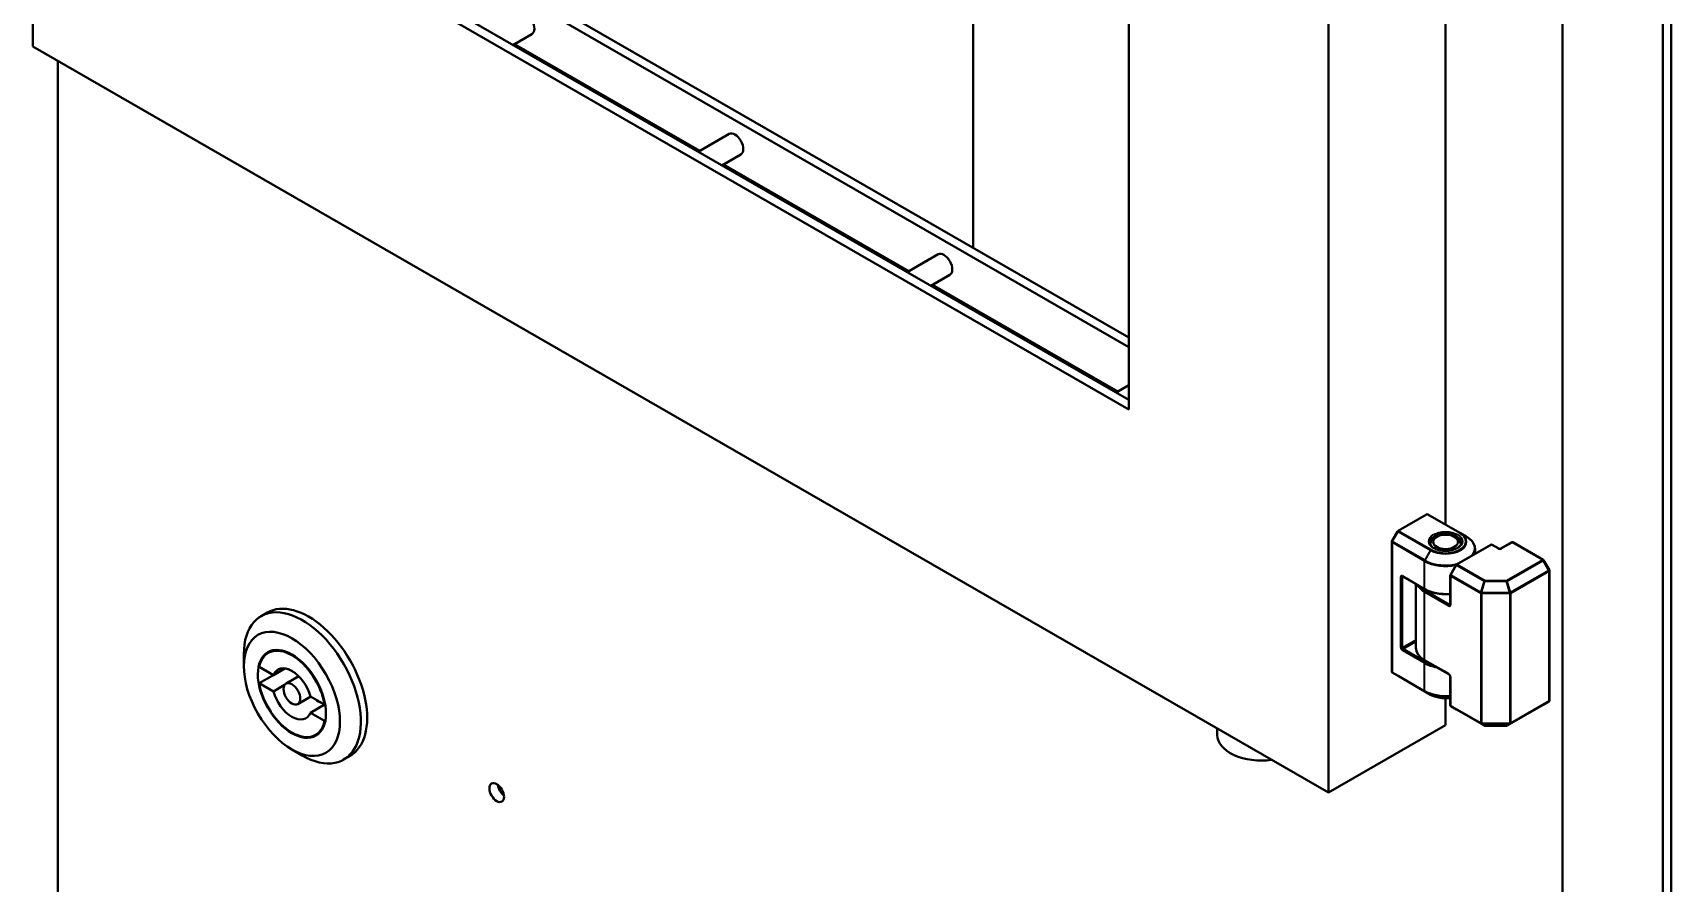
# Model space of a CAD drawing. Header units: millimetres. Extents: x 0 to 2523, y 0 to 1782.
# Drawn here: x 2288.9 to 2372, y 1483.2 to 1526.4 of the extents above; entities that cross this region are included whole.
import ezdxf

# ---------------------------------------------------------------- set-up
doc = ezdxf.new("R2010")
doc.units = ezdxf.units.MM
doc.header["$LTSCALE"] = 3
doc.layers.add('가시적인 것(ISO)', color=3, linetype='Continuous', lineweight=40)
doc.layers.add('가시적인 좁은 것(ISO)', color=3, linetype='Continuous', lineweight=35)

msp = doc.modelspace()

# ---------------------------------------------------------------- linework, layer by layer
at = {"layer": '가시적인 것(ISO)'}
for p, q in [((2366.5188, 1424.7782), (2366.5188, 1591.5578)), ((2288.8784, 1576.9414), (2288.8784, 1525.6812)), ((2371.6099, 1462.047), (2371.6099, 1556.3738)), ((2372.0342, 1461.8026), (2372.0342, 1556.4004)), ((2354.6394, 1487.812), (2354.6394, 1539.0722)), ((2336.6081, 1515.4573), (2336.6081, 1535.8435)), ((2344.5101, 1531.2931), (2344.5101, 1507.2572)), ((2360.5791, 1501.4151), (2360.5791, 1528.6547)), ((2344.5101, 1507.2572), (2309.1901, 1527.5967)), ((2309.6143, 1527.841), (2344.5101, 1507.7459)), ((2344.5101, 1510.4182), (2315.6071, 1527.0623)), ((2316.0313, 1527.3067), (2344.5101, 1510.9069)), ((2313.2433, 1525.7512), (2314.2094, 1526.3075)), ((2288.8784, 1525.6812), (2354.6394, 1487.812)), ((2313.3276, 1525.7997), (2322.7319, 1520.3842)), ((2290.1512, 1468.7553), (2290.1512, 1524.9483)), ((2322.6476, 1520.3356), (2324.2172, 1521.2395)), ((2323.8499, 1519.6433), (2324.816, 1520.1996)), ((2323.9342, 1519.6918), (2333.3385, 1514.2762)), ((2333.2542, 1514.2277), (2334.8238, 1515.1316)), ((2334.4565, 1513.5353), (2335.4226, 1514.0917)), ((2334.5408, 1513.5839), (2343.9451, 1508.1683)), ((2343.8608, 1508.1198), (2344.5101, 1508.4937)), ((2359.6194, 1501.9333), (2358.1696, 1501.0984)), ((2361.3339, 1500.9804), (2359.6793, 1501.9333)), ((2357.8542, 1500.5683), (2358.1476, 1501.0764)), ((2361.3369, 1500.9787), (2361.6313, 1500.8078)), ((2357.8462, 1500.5383), (2357.8462, 1493.9568)), ((2360.1319, 1500.7911), (2360.0254, 1500.7293)), ((2361.0263, 1500.7911), (2361.1327, 1500.7293)), ((2362.8826, 1500.392), (2361.1394, 1499.3882)), ((2362.0791, 1499.9293), (2362.0791, 1500.1718)), ((2363.2819, 1500.1965), (2362.9425, 1500.392)), ((2363.9432, 1500.5141), (2363.3917, 1500.1965)), ((2365.5341, 1499.6325), (2364.0031, 1500.5141)), ((2360.8241, 1498.8581), (2361.1174, 1499.3662)), ((2365.8495, 1499.1024), (2365.5561, 1499.6105)), ((2358.4066, 1498.7787), (2359.5309, 1498.1313)), ((2360.816, 1498.8281), (2360.816, 1497.3646)), ((2365.8575, 1492.4909), (2365.8575, 1499.0724)), ((2359.0791, 1495.152), (2359.0791, 1498.3915)), ((2300.7832, 1496.9498), (2300.465, 1496.7665)), ((2299.5911, 1494.2263), (2299.5911, 1494.8371)), ((2301.0669, 1495.036), (2300.8329, 1494.9013)), ((2360.7613, 1493.8051), (2359.5309, 1494.5136)), ((2300.3723, 1494.1934), (2301.0897, 1493.7803)), ((2301.6842, 1494.115), (2300.3723, 1493.3595)), ((2301.0897, 1493.7803), (2301.6736, 1494.1165)), ((2302.3787, 1493.7143), (2301.7312, 1493.3414)), ((2301.8526, 1494.0707), (2302.2086, 1493.8657)), ((2358.1694, 1493.7347), (2357.8761, 1493.9049)), ((2359.8242, 1492.7818), (2358.1696, 1493.7346)), ((2360.816, 1493.7101), (2360.816, 1492.2466)), ((2300.3723, 1493.3595), (2301.0897, 1492.9464)), ((2301.0897, 1492.9464), (2301.6612, 1493.2754)), ((2302.9938, 1492.6838), (2302.33, 1492.3015)), ((2303.6889, 1492.2835), (2302.9715, 1492.6966)), ((2302.9715, 1491.8627), (2303.7168, 1492.2919)), ((2303.6889, 1491.4496), (2302.9715, 1491.8627)), ((2303.7156, 1492.2988), (2303.6889, 1492.2835)), ((2360.5791, 1491.2325), (2360.5791, 1492.6008)), ((2361.1393, 1492.0245), (2360.8459, 1492.1947)), ((2362.5489, 1491.2127), (2361.1394, 1492.0244)), ((2365.5341, 1492.2687), (2363.7004, 1491.2127)), ((2365.5343, 1492.2688), (2365.8276, 1492.439)), ((2303.7296, 1491.473), (2303.6889, 1491.4496)), ((2348.9953, 1491.0622), (2348.9953, 1490.7343)), ((2360.5791, 1491.2325), (2354.6394, 1487.812)), ((2363.6704, 1491.2047), (2362.5789, 1491.2047)), ((2303.4622, 1490.8764), (2303.2283, 1490.7417)), ((2302.0212, 1490.0064), (2302.5495, 1489.6998)), ((2304.9751, 1489.6705), (2304.6569, 1489.4872))]:
    msp.add_line(p, q, dxfattribs=at)
for centre, start, end in [((2359.6493, 1501.8813), 60.064008, 119.935992), ((2358.1995, 1501.0464), 119.935992, 149.999959), ((2357.9062, 1500.5383), 149.999959, 180), ((2362.9125, 1500.34), 60.064008, 119.935992), ((2363.9732, 1500.4621), 60.064008, 119.935992), ((2361.1694, 1499.3362), 119.935992, 149.999959), ((2365.5042, 1499.5805), 30.000041, 60.064008), ((2360.876, 1498.8281), 149.999959, 180), ((2365.7975, 1499.0724), 0, 30.000041), ((2357.9062, 1493.9568), 180, 239.872355), ((2360.876, 1492.2466), 180, 239.872355), ((2365.7975, 1492.4909), 300.127645, 0), ((2362.5789, 1491.2647), 240.064008, 270), ((2363.6704, 1491.2647), 270, 299.935992)]:
    msp.add_arc(centre, 0.06, start, end, dxfattribs=at)
for centre, major_axis, ratio, start_param, end_param in [((2313.91, 1526.8275), (-0.2994, 0.52), 0.5780931, 3.1415927, 6.2831853), ((2324.5166, 1520.7196), (-0.2994, 0.52), 0.5780931, 3.1415927, 6.2831853), ((2335.1232, 1514.6116), (-0.2994, 0.52), 0.5780931, 3.1415927, 6.2831853), ((2360.5791, 1500.4129), (-0.78, 0), 0.5758617, 5.5016446, 6.2492598), ((2360.5791, 1500.4129), (0.78, 0), 0.5758617, 0.0339256, 0.7815407), ((2302.5609, 1493.1269), (2.0959, -3.6397), 0.5780931, 5.4958534, 10.2121098), ((2302.8791, 1493.3101), (2.0959, -3.6397), 0.5780931, 0, 3.1415927), ((2302.0306, 1492.8215), (-1.1977, 2.0798), 0.5780931, 4.1430572, 6.8563845), ((2302.0306, 1492.8215), (-0.7111, 1.2349), 0.5780931, 4.2949368, 6.7045049), ((2302.0306, 1492.8215), (1.1977, -2.0798), 0.5780931, 4.1430572, 6.8563845), ((2302.0306, 1492.8215), (0.7111, -1.2349), 0.5780931, 4.2949368, 6.7045049), ((2303.3883, 1493.6033), (0.7111, -1.2349), 0.5780931, 5.3221343, 5.6773074), ((2351.2453, 1490.7343), (-2.25, 0), 0.5758617, 0, 1.7997543), ((2312.8494, 1488.0573), (0.262, -0.455), 0.5780931, 4.0799089, 5.3448691)]:
    msp.add_ellipse(centre, major_axis=major_axis, ratio=ratio, start_param=start_param, end_param=end_param, dxfattribs=at)
for centre, major_axis, ratio in [((2360.5791, 1500.5355), (-0.63, 0), 0.5758617), ((2302.0306, 1492.8215), (-1.7217, 2.9897), 0.5780931), ((2302.0306, 1492.8215), (-1.2201, 2.1188), 0.5780931), ((2302.0306, 1492.8215), (-0.2994, 0.52), 0.5780931), ((2312.4251, 1487.813), (0.262, -0.455), 0.5780931)]:
    msp.add_ellipse(centre, major_axis=major_axis, ratio=ratio, dxfattribs=at)
for points, knots in [([(2361.3339, 1500.9804), (2361.3341, 1500.9803), (2361.3343, 1500.9802), (2361.3347, 1500.98), (2361.3349, 1500.9799), (2361.3353, 1500.9796), (2361.3355, 1500.9795), (2361.3359, 1500.9793), (2361.3361, 1500.9792), (2361.3365, 1500.979), (2361.3367, 1500.9788), (2361.3369, 1500.9787)], [3.1415926536, 3.1415926536, 3.1415926536, 3.1415926536, 3.1423632304, 3.1423632304, 3.1431338072, 3.1431338072, 3.143904384, 3.143904384, 3.1446749608, 3.1446749608, 3.1454455376, 3.1454455376, 3.1454455376, 3.1454455376]), ([(2359.7841, 1500.511), (2359.7841, 1500.4619), (2359.8, 1500.4121), (2359.8633, 1500.3208), (2359.9057, 1500.2796), (2360.0119, 1500.2073), (2360.0744, 1500.176), (2360.2147, 1500.1251), (2360.2926, 1500.1057), (2360.4561, 1500.0814), (2360.5417, 1500.0766), (2360.7115, 1500.0823), (2360.7955, 1500.0928), (2360.953, 1500.1279), (2361.0264, 1500.1524), (2361.1546, 1500.2119), (2361.2095, 1500.2469), (2361.2965, 1500.3227), (2361.3283, 1500.3633), (2361.3657, 1500.4397), (2361.3741, 1500.4754), (2361.3741, 1500.511)], [5.4977871, 5.4977871, 5.4977871, 5.4977871, 5.8773572, 5.8773572, 6.1999926, 6.1999926, 6.5073368, 6.5073368, 6.8158631, 6.8158631, 7.1264635, 7.1264635, 7.4376143, 7.4376143, 7.7475737, 7.7475737, 8.0552148, 8.0552148, 8.3644828, 8.3644828, 8.6393798, 8.6393798, 8.6393798, 8.6393798]), ([(2362.0791, 1500.1718), (2362.0791, 1500.2205), (2362.0724, 1500.2691), (2362.0463, 1500.3644), (2362.0269, 1500.4112), (2361.9763, 1500.5013), (2361.9451, 1500.5448), (2361.8722, 1500.6277), (2361.8305, 1500.6671), (2361.7376, 1500.7411), (2361.6865, 1500.7758), (2361.6313, 1500.8078)], [2.35619449, 2.35619449, 2.35619449, 2.35619449, 2.51250355, 2.51250355, 2.6688126, 2.6688126, 2.82512166, 2.82512166, 2.98143071, 2.98143071, 3.13773977, 3.13773977, 3.13773977, 3.13773977]), ([(2363.2819, 1500.1965), (2363.2846, 1500.1949), (2363.2881, 1500.1933), (2363.2967, 1500.19), (2363.3019, 1500.1885), (2363.3136, 1500.186), (2363.3201, 1500.1851), (2363.3338, 1500.1842), (2363.341, 1500.1842), (2363.3549, 1500.1852), (2363.3616, 1500.1863), (2363.3737, 1500.189), (2363.379, 1500.1907), (2363.3867, 1500.1939), (2363.3894, 1500.1952), (2363.3917, 1500.1965)], [1.5707963, 1.5707963, 1.5707963, 1.5707963, 1.7772901, 1.7772901, 2.0006727, 2.0006727, 2.2397467, 2.2397467, 2.4877932, 2.4877932, 2.7355384, 2.7355384, 2.97324, 2.97324, 3.1415927, 3.1415927, 3.1415927, 3.1415927]), ([(2358.3983, 1498.7822), (2358.3983, 1498.7822), (2358.3983, 1498.7822), (2358.399, 1498.7821), (2358.3999, 1498.7818), (2358.4027, 1498.7808), (2358.4045, 1498.7799), (2358.4066, 1498.7787)], [4.33310665, 4.33310665, 4.33310665, 4.33310665, 4.3990032, 4.3990032, 4.55569609, 4.55569609, 4.71238898, 4.71238898, 4.71238898, 4.71238898]), ([(2359.5309, 1498.1313), (2359.6467, 1498.0646), (2359.7804, 1498.0095), (2360.0697, 1497.9273), (2360.2252, 1497.9), (2360.5274, 1497.8768), (2360.6734, 1497.8781), (2360.816, 1497.8914)], [0, 0, 0, 0, 0.32680869, 0.32680869, 0.65285733, 0.65285733, 0.9467814, 0.9467814, 0.9467814, 0.9467814]), ([(2360.816, 1497.3646), (2360.816, 1497.3621), (2360.8159, 1497.3601), (2360.8154, 1497.3571), (2360.8152, 1497.3562), (2360.8149, 1497.3555), (2360.8149, 1497.3555), (2360.8149, 1497.3554)], [3.14159265, 3.14159265, 3.14159265, 3.14159265, 3.29905903, 3.29905903, 3.4565254, 3.4565254, 3.5247424, 3.5247424, 3.5247424, 3.5247424]), ([(2359.0791, 1495.152), (2359.0791, 1495.1031), (2359.0858, 1495.0543), (2359.1121, 1494.9585), (2359.1317, 1494.9115), (2359.1828, 1494.821), (2359.2143, 1494.7773), (2359.2879, 1494.6942), (2359.33, 1494.6547), (2359.4236, 1494.5804), (2359.4752, 1494.5457), (2359.5309, 1494.5136)], [0.78539816, 0.78539816, 0.78539816, 0.78539816, 0.9424778, 0.9424778, 1.09955743, 1.09955743, 1.25663706, 1.25663706, 1.41371669, 1.41371669, 1.57079633, 1.57079633, 1.57079633, 1.57079633]), ([(2360.816, 1493.7101), (2360.816, 1493.7133), (2360.8157, 1493.7172), (2360.8143, 1493.7263), (2360.813, 1493.7316), (2360.8093, 1493.743), (2360.8068, 1493.7491), (2360.8008, 1493.7614), (2360.7972, 1493.7676), (2360.7893, 1493.7791), (2360.7851, 1493.7844), (2360.7767, 1493.7934), (2360.7725, 1493.7971), (2360.766, 1493.8021), (2360.7635, 1493.8038), (2360.7613, 1493.8051)], [3.1415927, 3.1415927, 3.1415927, 3.1415927, 3.3485711, 3.3485711, 3.5722397, 3.5722397, 3.8114088, 3.8114088, 4.0593907, 4.0593907, 4.3069641, 4.3069641, 4.5444705, 4.5444705, 4.712389, 4.712389, 4.712389, 4.712389]), ([(2359.8242, 1492.7818), (2359.905, 1492.7352), (2359.9975, 1492.6967), (2360.1975, 1492.6381), (2360.3049, 1492.6181), (2360.5248, 1492.5983), (2360.6374, 1492.5984), (2360.7703, 1492.6107), (2360.7933, 1492.6133), (2360.816, 1492.6163)], [6.2831853, 6.2831853, 6.2831853, 6.2831853, 6.5981151, 6.5981151, 6.913045, 6.913045, 7.2279748, 7.2279748, 7.293997, 7.293997, 7.293997, 7.293997])]:
    msp.add_open_spline(points, degree=3, knots=knots, dxfattribs=at)
at = {"layer": '가시적인 좁은 것(ISO)'}
for p, q in [((2359.6493, 1501.9303), (2358.1995, 1501.0955)), ((2361.3039, 1500.9775), (2359.6493, 1501.9303)), ((2357.8762, 1500.5557), (2358.1695, 1501.0638)), ((2358.1695, 1501.0638), (2359.8242, 1500.111)), ((2358.1995, 1501.0955), (2359.8542, 1500.1426)), ((2359.5184, 1499.5611), (2357.8638, 1500.5139)), ((2357.8638, 1500.5139), (2357.8638, 1493.9324)), ((2359.5308, 1499.6029), (2357.8762, 1500.5557)), ((2362.9125, 1500.389), (2361.1694, 1499.3852)), ((2363.2519, 1500.1936), (2362.9125, 1500.389)), ((2363.9732, 1500.5112), (2363.4216, 1500.1936)), ((2365.5042, 1499.6296), (2363.9732, 1500.5112)), ((2359.5184, 1498.1588), (2359.5184, 1499.5611)), ((2359.8242, 1500.111), (2359.5308, 1499.6029)), ((2360.846, 1498.8455), (2361.1394, 1499.3536)), ((2361.1394, 1499.3536), (2362.5489, 1498.5419)), ((2361.1694, 1499.3852), (2362.5789, 1498.5736)), ((2363.6704, 1498.5736), (2365.5042, 1499.6296)), ((2363.7004, 1498.5419), (2365.5342, 1499.5979)), ((2365.8275, 1499.0898), (2365.5342, 1499.5979)), ((2358.3092, 1495.1762), (2358.3092, 1498.757)), ((2358.3941, 1498.8063), (2359.5184, 1498.1588)), ((2358.3941, 1498.757), (2358.4192, 1498.7715)), ((2358.3941, 1495.1762), (2358.3941, 1498.757)), ((2362.3646, 1497.922), (2360.8336, 1498.8037)), ((2360.8336, 1498.8037), (2360.8336, 1497.3401)), ((2362.377, 1497.9639), (2360.846, 1498.8455)), ((2362.377, 1497.9639), (2362.5489, 1498.5419)), ((2362.407, 1497.9567), (2362.5789, 1498.5348)), ((2362.5789, 1498.5736), (2363.6704, 1498.5736)), ((2362.5789, 1498.5736), (2362.5789, 1498.5348)), ((2362.5789, 1498.5348), (2363.6704, 1498.5348)), ((2363.6704, 1498.5348), (2363.6704, 1498.5736)), ((2363.8423, 1497.9567), (2363.6704, 1498.5348)), ((2363.8723, 1497.9639), (2363.7004, 1498.5419)), ((2365.8275, 1499.0898), (2363.8723, 1497.9639)), ((2365.8399, 1499.048), (2363.8847, 1497.922)), ((2365.8399, 1492.4665), (2365.8399, 1499.048)), ((2359.5184, 1497.9994), (2360.7488, 1497.2909)), ((2359.5184, 1494.5412), (2359.5184, 1497.9994)), ((2359.5608, 1498.0729), (2360.7912, 1497.3644)), ((2362.3646, 1497.922), (2362.3646, 1491.3405)), ((2363.8423, 1497.9567), (2362.407, 1497.9567)), ((2362.407, 1497.9119), (2362.407, 1497.9567)), ((2363.8423, 1497.9119), (2362.407, 1497.9119)), ((2362.407, 1497.9119), (2362.407, 1491.3304)), ((2363.8423, 1497.9567), (2363.8423, 1497.9119)), ((2363.8423, 1497.9119), (2363.8423, 1491.3304)), ((2363.8847, 1497.922), (2363.8847, 1491.3405)), ((2360.7912, 1497.3644), (2360.816, 1497.3787)), ((2358.3941, 1495.1762), (2359.0791, 1495.5706)), ((2358.4365, 1495.1027), (2359.0791, 1495.4727)), ((2359.5184, 1494.3818), (2358.3941, 1495.0292)), ((2359.5608, 1494.4553), (2358.4365, 1495.1027)), ((2360.7488, 1493.8327), (2359.5184, 1494.5412)), ((2359.5184, 1492.9796), (2359.5184, 1494.3818)), ((2357.8638, 1493.9324), (2359.5184, 1492.9796)), ((2358.1695, 1493.7346), (2357.8762, 1493.9049)), ((2357.8762, 1493.9049), (2359.5308, 1492.952)), ((2359.8242, 1492.7818), (2358.1695, 1493.7346)), ((2360.8336, 1493.6857), (2360.8336, 1492.2222)), ((2359.8242, 1492.7818), (2359.5308, 1492.952)), ((2362.3646, 1491.3405), (2360.8336, 1492.2222)), ((2361.1394, 1492.0244), (2360.846, 1492.1946)), ((2362.377, 1491.313), (2360.846, 1492.1946)), ((2362.5489, 1491.2127), (2361.1394, 1492.0244)), ((2365.5342, 1492.2687), (2363.7004, 1491.2127)), ((2363.8723, 1491.313), (2365.8275, 1492.439)), ((2363.8847, 1491.3405), (2365.8399, 1492.4665)), ((2365.5342, 1492.2687), (2365.8275, 1492.439)), ((2362.377, 1491.313), (2362.5489, 1491.2127)), ((2362.407, 1491.3304), (2363.8423, 1491.3304)), ((2362.407, 1491.3059), (2362.407, 1491.3304)), ((2362.407, 1491.3059), (2362.5789, 1491.2056)), ((2362.407, 1491.3059), (2363.8423, 1491.3059)), ((2363.6704, 1491.2056), (2362.5789, 1491.2056)), ((2362.5789, 1491.2056), (2362.5789, 1491.2047)), ((2363.8423, 1491.3059), (2363.6704, 1491.2056)), ((2363.6704, 1491.2056), (2363.6704, 1491.2047)), ((2363.8723, 1491.313), (2363.7004, 1491.2127)), ((2363.8423, 1491.3304), (2363.8423, 1491.3059))]:
    msp.add_line(p, q, dxfattribs=at)
for centre, major_axis, ratio, start_param, end_param in [((2359.6493, 1501.8813), (-0.0299, 0.052), 0.5780931, 5.4997209, 6.2831853), ((2359.6493, 1501.8813), (0.0299, 0.052), 0.5780931, 0, 0.7834647), ((2358.1995, 1501.0464), (-0.052, 0.03), 0.0015778, 5.3287808, 6.2831871), ((2358.1995, 1501.0464), (0.0299, 0.052), 0.5780931, 0.7834642, 1.5688624), ((2358.1995, 1501.0464), (-0.0299, 0.052), 0.5780931, 5.4997209, 6.2831853), ((2360.5791, 1500.511), (-0.795, 0), 0.5758617, 3.1415927, 6.2831853), ((2360.5791, 1500.5457), (1.0676, 0), 0.5758617, 3.9269908, 7.0647306), ((2360.5791, 1500.5601), (1.0251, 0), 0.5758617, 3.9269908, 7.0685835), ((2361.3039, 1500.9284), (0.0299, 0.052), 0.5780931, 0, 0.783469), ((2357.9062, 1500.5383), (-0.06, 0), 0.5758617, 0, 0.7853982), ((2357.9062, 1500.5383), (-0.052, 0.03), 0.0015778, 5.3287797, 6.2831853), ((2357.9062, 1500.5383), (0.0299, 0.052), 0.5780931, 1.5688629, 2.3542608), ((2359.8542, 1500.0936), (-0.0299, -0.052), 0.5780931, 3.9250586, 4.7104565), ((2360.5791, 1500.2065), (1.4824, 0), 0.5758617, 5.8305356, 7.0647306), ((2360.5791, 1500.1718), (1.5, 0), 0.5758617, 5.9355998, 6.2831853), ((2362.9125, 1500.34), (-0.0299, 0.052), 0.5780931, 5.4997209, 6.2831853), ((2362.9125, 1500.34), (0.0299, 0.052), 0.5780931, 0, 0.7834645), ((2363.2519, 1500.1445), (0.0299, 0.052), 0.5780931, 0, 0.7834645), ((2363.3368, 1500.2424), (0.12, 0), 0.5758617, 3.9269908, 5.4977871), ((2363.4216, 1500.1445), (-0.0299, 0.052), 0.5780931, 5.4997209, 6.2831853), ((2363.9732, 1500.4621), (-0.0299, 0.052), 0.5780931, 5.4997209, 6.2831853), ((2363.9732, 1500.4621), (0.0299, 0.052), 0.5780931, 0, 0.7834645), ((2359.5608, 1499.5855), (0.0299, 0.052), 0.5780931, 1.5688672, 2.3542671), ((2360.5791, 1500.1718), (-1.5, 0), 0.5758617, 0.7853982, 1.9376237), ((2360.5791, 1500.2065), (-1.4824, 0), 0.5758617, 0.7853982, 2.023446), ((2361.1694, 1499.3362), (-0.052, 0.03), 0.0015778, 5.328772, 6.2831738), ((2361.1694, 1499.3362), (-0.0299, 0.052), 0.5780931, 5.4997209, 6.2831853), ((2361.1694, 1499.3362), (0.0299, 0.052), 0.5780931, 0.7834645, 1.5688626), ((2365.5042, 1499.5805), (0.0299, 0.052), 0.5780931, 0, 0.7834645), ((2365.5042, 1499.5805), (-0.0299, 0.052), 0.5780931, 4.7143227, 5.4997209), ((2365.5042, 1499.5805), (0.052, 0.03), 0.0015778, 0, 0.9544056), ((2358.3941, 1498.7082), (-0.0599, 0.104), 0.5780931, 5.4997209, 7.0705172), ((2358.3517, 1498.7815), (0.06, 0), 0.5758617, 3.9269908, 5.4977871), ((2358.4365, 1498.8307), (-0.0299, -0.052), 0.5780931, 5.4958534, 6.2831853), ((2358.4365, 1498.7326), (-0.0299, 0.052), 0.5780931, 0.1664309, 0.7873319), ((2360.876, 1498.8281), (-0.06, 0), 0.5758617, 0, 0.7853982), ((2360.876, 1498.8281), (-0.052, 0.03), 0.0015778, 5.3287797, 6.2831853), ((2360.876, 1498.8281), (0.0299, 0.052), 0.5780931, 1.5688626, 2.3542608), ((2362.5789, 1498.5245), (-0.0299, -0.052), 0.5780931, 3.9250571, 4.7104553), ((2362.5789, 1498.5245), (0.0575, -0.0171), 0.1640073, 1.6195116, 2.16754), ((2363.6704, 1498.5245), (-0.0299, 0.052), 0.5780931, 4.7143227, 5.4997209), ((2363.6704, 1498.5245), (0.0575, 0.0171), 0.1640073, 0.9740526, 1.522081), ((2365.7975, 1499.0724), (0.052, 0.03), 0.0015778, 0, 0.9544056), ((2365.7975, 1499.0724), (-0.0299, 0.052), 0.5780931, 3.9289245, 4.7143227), ((2365.7975, 1499.0724), (0.06, 0), 0.5758617, 5.4977871, 6.2831853), ((2360.5791, 1498.6102), (-1.5, 0), 0.5758617, 0.3036245, 0.7853982), ((2360.5791, 1498.6593), (1.44, 0), 0.5758617, 3.661358, 3.9269908), ((2360.5791, 1498.7696), (1.5, 0), 0.5758617, 3.9269908, 4.8710436), ((2359.5608, 1498.1833), (-0.0299, -0.052), 0.5780931, 5.4958534, 6.2831853), ((2359.5608, 1498.0239), (-0.0299, -0.052), 0.5780931, 3.9250571, 5.4958534), ((2362.407, 1497.9465), (0.0299, 0.052), 0.5780931, 1.5688626, 2.3542608), ((2362.407, 1497.9465), (-0.06, 0), 0.5758617, 0.7853982, 1.5707963), ((2362.407, 1497.9465), (0.0575, -0.0171), 0.1640073, 1.6195116, 2.16754), ((2363.8423, 1497.9465), (0.0575, 0.0171), 0.1640073, 0.9740526, 1.522081), ((2363.8423, 1497.9465), (-0.06, 0), 0.5758617, 1.5707963, 2.3561945), ((2363.8423, 1497.9465), (0.0299, -0.052), 0.5780931, 0.7873319, 1.57273), ((2360.7912, 1497.3153), (-0.0299, -0.052), 0.5780931, 3.9250571, 5.4958534), ((2360.7488, 1497.389), (0.0599, -0.104), 0.5780931, 5.4997209, 7.0705172), ((2360.7912, 1497.4134), (0.0299, -0.052), 0.5780931, 5.4997209, 6.1167544), ((2360.876, 1497.3646), (-0.06, 0), 0.5758617, 0, 0.7853982), ((2358.3941, 1495.1273), (0.0599, -0.104), 0.5780931, 3.9289245, 5.4997209), ((2358.3517, 1495.2006), (-0.06, 0), 0.5758617, 0.7853982, 2.3561945), ((2358.4365, 1495.1518), (-0.0299, 0.052), 0.5780931, 0.7873319, 2.3581282), ((2360.5791, 1495.152), (-1.5, 0), 0.5758617, 0, 0.7853982), ((2358.4365, 1495.0536), (0.0299, 0.052), 0.5780931, 0.7834645, 2.3542608), ((2359.5608, 1494.5656), (-0.0299, -0.052), 0.5780931, 5.4958534, 6.2831853), ((2359.5608, 1494.4062), (0.0299, 0.052), 0.5780931, 0.7834645, 2.3542608), ((2360.5791, 1494.9926), (-1.5, 0), 0.5758617, 0.7853982, 1.2671718), ((2360.5791, 1495.0416), (-1.44, 0), 0.5758617, 0.7853982, 1.051031), ((2357.9062, 1493.9568), (-0.06, 0), 0.5758617, 0, 0.7853982), ((2357.9062, 1493.9568), (-0.0299, -0.052), 0.5780931, 5.4958534, 6.2812513), ((2357.9062, 1493.9568), (-0.0301, -0.0519), 0.8159693, 0, 0.0027294), ((2360.7488, 1493.7346), (-0.0599, 0.104), 0.5780931, 3.9289245, 5.4997209), ((2360.7912, 1493.8571), (-0.0299, -0.052), 0.5780931, 5.4958534, 6.2831853), ((2360.876, 1493.7101), (-0.06, 0), 0.5758617, 0, 0.7853982), ((2359.5608, 1493.004), (-0.0299, -0.052), 0.5780931, 5.4958555, 6.281253), ((2360.5791, 1493.5904), (1.5, 0), 0.5758617, 3.9269908, 4.8710436), ((2360.5791, 1493.5557), (1.4824, 0), 0.5758617, 3.9269908, 4.8729407), ((2360.5791, 1493.2165), (-1.0676, 0), 0.5758617, 0.7853982, 1.7946457), ((2360.876, 1492.2466), (-0.06, 0), 0.5758617, 0, 0.7853982), ((2360.876, 1492.2466), (-0.0299, -0.052), 0.5780931, 5.4958534, 6.2812516), ((2360.876, 1492.2466), (-0.0301, -0.0519), 0.8159693, 0, 0.0027294), ((2365.7975, 1492.4909), (0.0299, -0.052), 0.5780931, 0.0019337, 0.7873319), ((2365.7975, 1492.4909), (0.0301, -0.0519), 0.8159693, 6.2804559, 6.2831853), ((2365.7975, 1492.4909), (0.06, 0), 0.5758617, 5.4977871, 6.2831853), ((2362.407, 1491.365), (0.06, 0), 0.5758617, 3.9269908, 4.712389), ((2362.407, 1491.365), (-0.0299, -0.052), 0.5780931, 5.4958534, 6.2812516), ((2362.407, 1491.365), (-0.0302, -0.0518), 0.9455649, 0.0048485, 0.5528769), ((2362.5789, 1491.2647), (-0.0302, -0.0518), 0.9455649, 0.0048485, 0.5528769), ((2362.5789, 1491.2647), (-0.0299, -0.052), 0.5780931, 6.2812516, 6.2831853), ((2363.6704, 1491.2647), (0.0302, -0.0518), 0.9455649, 5.7303084, 6.2783368), ((2363.6704, 1491.2647), (0.0299, -0.052), 0.5780931, 0, 0.0019337), ((2363.8423, 1491.365), (0.06, 0), 0.5758617, 4.712389, 5.4977871), ((2363.8423, 1491.365), (0.0302, -0.0518), 0.9455649, 5.7303084, 6.2783368), ((2363.8423, 1491.365), (0.0299, -0.052), 0.5780931, 0.0019337, 0.7873319)]:
    msp.add_ellipse(centre, major_axis=major_axis, ratio=ratio, start_param=start_param, end_param=end_param, dxfattribs=at)
msp.add_ellipse((2360.5791, 1500.5601), major_axis=(0.855, 0), ratio=0.5758617, dxfattribs=at)

doc.saveas('drawing.dxf')
